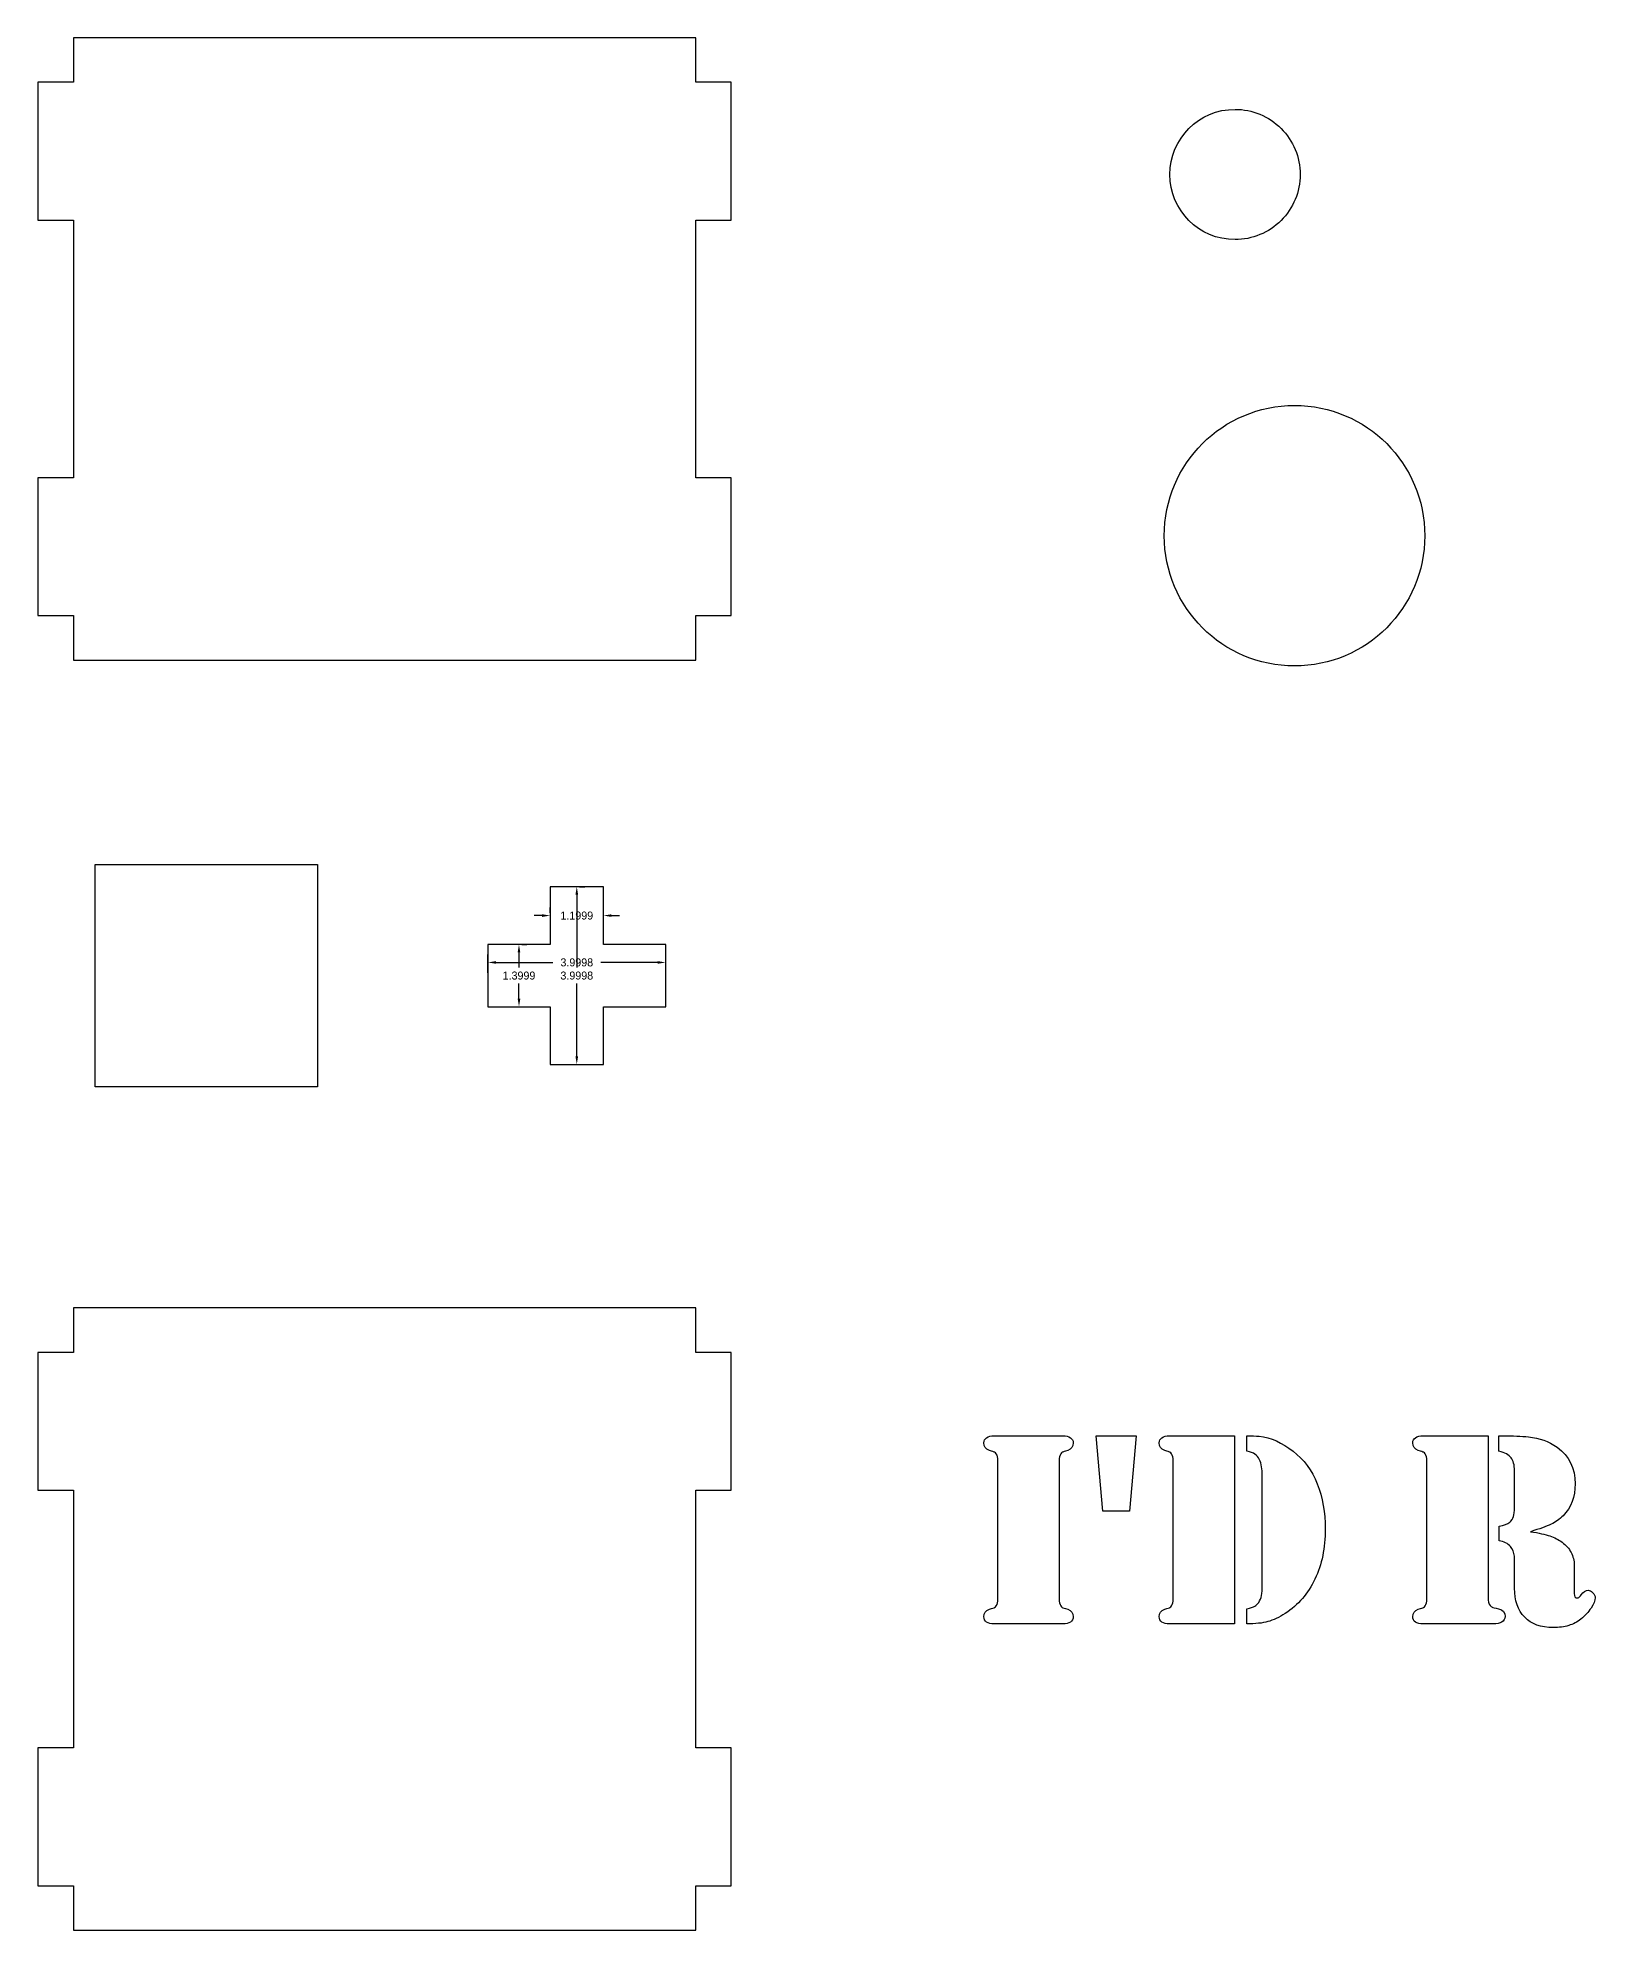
# Model space of a CAD drawing. Extents: x 4 to 255, y 6 to 169.
# Drawn here: x 187.25 to 222.29, y 47.29 to 89.86 of the extents above; entities that cross this region are included whole.
import ezdxf

# ---------------------------------------------------------------- set-up
doc = ezdxf.new("R2010")
doc.units = 0
doc.layers.get('0').update_dxf_attribs({"linetype": 'CONTINUOUS'})
doc.layers.get('DEFPOINTS').update_dxf_attribs({"linetype": 'CONTINUOUS'})
doc.layers.add('LAYER_2', color=7, linetype='CONTINUOUS')
doc.dimstyles.new('ISO-25', dxfattribs={"dimtxt": 2.5, "dimasz": 2.5, "dimexe": 1.25, "dimexo": 0.625, "dimtad": 1, "dimtxsty": 'STANDARD', "dimcen": 2.5, "dimazin": 3, "dimtfac": 1, "dimtmove": 0, "dimatfit": 3})

# ---------------------------------------------------------------- blocks, each defined once
blk = doc.blocks.new('*D0')
at = {"color": 0, "linetype": 'BYBLOCK'}
for p, q in [((198.139, 69.462), (198.256, 69.462)), ((198.076, 69.282), (198.076, 68.942)), ((198.076, 68.242), (198.076, 68.582)), ((198.139, 68.062), (198.256, 68.062))]:
    blk.add_line(p, q, dxfattribs=at)
at = {"color": 0}
for points in [[(198.106, 69.282), (198.046, 69.282), (198.076, 69.462)], [(198.046, 68.242), (198.106, 68.242), (198.076, 68.062)]]:
    blk.add_solid(points, dxfattribs=at)
at = {"layer": 'DEFPOINTS', "color": 0}
for p in [(198.076, 69.462), (198.076, 68.062), (198.076, 68.062)]:
    blk.add_point(p, dxfattribs=at)
at = {"color": 0, "linetype": 'BYBLOCK', "insert": (198.076, 68.762), "char_height": 0.18, "attachment_point": 5}
blk.add_mtext('\\A1;1.3999', dxfattribs=at)
blk = doc.blocks.new('*D1')
at = {"color": 0, "linetype": 'BYBLOCK'}
for p, q in [((198.776, 70.175), (198.776, 70.292)), ((199.976, 70.175), (199.976, 70.292)), ((198.596, 70.112), (198.416, 70.112)), ((200.156, 70.112), (200.336, 70.112))]:
    blk.add_line(p, q, dxfattribs=at)
at = {"color": 0}
for points in [[(198.596, 70.082), (198.596, 70.142), (198.776, 70.112)], [(200.156, 70.142), (200.156, 70.082), (199.976, 70.112)]]:
    blk.add_solid(points, dxfattribs=at)
at = {"layer": 'DEFPOINTS', "color": 0}
for p in [(198.776, 70.112), (199.976, 70.112), (199.976, 70.112)]:
    blk.add_point(p, dxfattribs=at)
at = {"color": 0, "linetype": 'BYBLOCK', "insert": (199.376, 70.112), "char_height": 0.18, "attachment_point": 5}
blk.add_mtext('\\A1;1.1999', dxfattribs=at)
blk = doc.blocks.new('*D2')
at = {"color": 0, "linetype": 'BYBLOCK'}
for p, q in [((199.439, 70.762), (199.556, 70.762)), ((199.376, 70.582), (199.376, 68.942)), ((199.376, 66.943), (199.376, 68.582)), ((199.439, 66.763), (199.556, 66.763))]:
    blk.add_line(p, q, dxfattribs=at)
at = {"color": 0}
for points in [[(199.406, 70.582), (199.346, 70.582), (199.376, 70.762)], [(199.346, 66.943), (199.406, 66.943), (199.376, 66.763)]]:
    blk.add_solid(points, dxfattribs=at)
at = {"layer": 'DEFPOINTS', "color": 0}
for p in [(199.376, 70.762), (199.376, 66.763), (199.376, 66.763)]:
    blk.add_point(p, dxfattribs=at)
at = {"color": 0, "linetype": 'BYBLOCK', "insert": (199.376, 68.762), "char_height": 0.18, "attachment_point": 5}
blk.add_mtext('\\A1;3.9998', dxfattribs=at)
blk = doc.blocks.new('*D3')
at = {"color": 0, "linetype": 'BYBLOCK'}
for p, q in [((197.376, 68.825), (197.376, 69.238)), ((197.556, 69.058), (198.836, 69.058)), ((201.196, 69.058), (199.916, 69.058)), ((201.376, 68.825), (201.376, 69.238))]:
    blk.add_line(p, q, dxfattribs=at)
at = {"color": 0}
for points in [[(197.556, 69.088), (197.556, 69.028), (197.376, 69.058)], [(201.196, 69.028), (201.196, 69.088), (201.376, 69.058)]]:
    blk.add_solid(points, dxfattribs=at)
at = {"layer": 'DEFPOINTS', "color": 0}
for p in [(201.376, 69.058), (197.376, 68.762), (201.376, 68.762)]:
    blk.add_point(p, dxfattribs=at)
at = {"color": 0, "linetype": 'BYBLOCK', "insert": (199.376, 69.058), "char_height": 0.18, "attachment_point": 5}
blk.add_mtext('\\A1;3.9998', dxfattribs=at)

msp = doc.modelspace()

# ---------------------------------------------------------------- linework, layer by layer
at = {"layer": 'LAYER_2', "color": 7}
for p, q in [((202.052015, 89.860591), (188.052015, 89.860591)), ((188.052015, 89.860591), (188.052015, 88.860591)), ((202.052015, 88.860591), (202.052015, 89.860591)), ((188.052015, 88.860591), (187.252015, 88.860591)), ((187.252015, 88.860591), (187.252015, 85.760591)), ((202.852015, 88.860591), (202.052015, 88.860591)), ((202.852015, 85.760591), (202.852015, 88.860591)), ((215.64936, 86.786508), (215.64936, 86.786508)), ((187.252015, 85.760591), (188.052015, 85.760591)), ((188.052015, 85.760591), (188.052015, 79.960591)), ((202.052015, 79.960591), (202.052015, 85.760591)), ((202.052015, 85.760591), (202.852015, 85.760591)), ((188.052015, 79.960591), (187.252015, 79.960591)), ((187.252015, 79.960591), (187.252015, 76.860591)), ((202.852015, 79.960591), (202.052015, 79.960591)), ((202.852015, 76.860591), (202.852015, 79.960591)), ((218.4538, 78.659196), (218.4538, 78.659196)), ((187.252015, 76.860591), (188.052015, 76.860591)), ((188.052015, 76.860591), (188.052015, 75.860591)), ((202.052015, 75.860591), (202.052015, 76.860591)), ((202.052015, 76.860591), (202.852015, 76.860591)), ((188.052015, 75.860591), (202.052015, 75.860591)), ((188.541853, 71.262385), (193.541853, 71.262385)), ((188.541853, 66.262385), (188.541853, 71.262385)), ((193.541853, 71.262385), (193.541853, 66.262385)), ((198.776271, 70.762266), (198.776271, 69.462087)), ((199.976198, 70.762266), (198.776271, 70.762266)), ((199.976198, 69.462087), (199.976198, 70.762266)), ((198.776271, 69.462087), (197.376357, 69.462087)), ((197.376357, 69.462087), (197.376357, 68.062172)), ((201.376113, 69.462087), (199.976198, 69.462087)), ((201.376113, 68.062172), (201.376113, 69.462087)), ((197.376357, 68.062172), (198.776271, 68.062172)), ((198.776271, 68.062172), (198.776271, 66.762509)), ((199.976198, 66.762509), (199.976198, 68.062172)), ((199.976198, 68.062172), (201.376113, 68.062172)), ((198.776271, 66.762509), (199.976198, 66.762509)), ((193.541853, 66.262385), (188.541853, 66.262385)), ((202.052015, 61.285591), (188.052015, 61.285591)), ((188.052015, 61.285591), (188.052015, 60.285591)), ((202.052015, 60.285591), (202.052015, 61.285591)), ((188.052015, 60.285591), (187.252015, 60.285591)), ((187.252015, 60.285591), (187.252015, 57.185591)), ((202.852015, 60.285591), (202.052015, 60.285591)), ((202.852015, 57.185591), (202.852015, 60.285591)), ((208.766841, 58.409052), (208.847457, 58.409052)), ((208.847457, 58.409052), (210.230318, 58.409052)), ((210.230318, 58.409052), (210.310934, 58.409052)), ((211.210102, 56.709932), (211.058175, 58.409052)), ((211.058175, 58.409052), (211.960444, 58.409052)), ((211.960444, 58.409052), (211.808515, 56.709932)), ((212.710787, 58.409052), (212.791402, 58.409052)), ((212.791402, 58.409052), (214.171162, 58.409052)), ((214.171162, 58.409052), (214.171162, 54.176753)), ((214.447115, 58.064887), (214.447115, 58.409052)), ((218.415865, 58.409052), (218.496481, 58.409052)), ((218.496481, 58.409052), (219.87624, 58.409052)), ((219.87624, 58.409052), (219.87624, 54.765864)), ((220.121178, 58.064895), (220.121178, 58.40906)), ((220.121178, 58.40906), (220.201794, 58.40906)), ((208.850558, 54.741059), (208.850558, 57.844746)), ((210.227217, 57.844746), (210.227217, 54.741059)), ((212.794503, 54.741059), (212.794503, 57.844746)), ((214.797481, 55.06352), (214.797481, 57.509884)), ((218.499581, 54.741059), (218.499581, 57.844746)), ((220.471545, 56.799856), (220.471545, 57.621512)), ((187.252015, 57.185591), (188.052015, 57.185591)), ((188.052015, 57.185591), (188.052015, 51.385591)), ((202.052015, 51.385591), (202.052015, 57.185591)), ((202.052015, 57.185591), (202.852015, 57.185591)), ((211.808515, 56.709932), (211.210102, 56.709932)), ((220.124292, 56.043314), (220.124292, 56.375075)), ((220.828113, 56.251065), (220.828121, 56.251044)), ((220.471553, 54.979814), (220.471553, 55.500712)), ((221.814107, 55.500704), (221.814107, 54.858883)), ((214.797479, 55.063512), (214.797481, 55.06352)), ((214.447115, 54.176745), (214.447115, 54.51161)), ((208.847457, 54.176753), (208.766841, 54.176753)), ((210.230318, 54.176753), (208.847457, 54.176753)), ((210.310934, 54.176753), (210.230318, 54.176753)), ((212.791402, 54.176753), (212.710787, 54.176753)), ((214.171162, 54.176753), (212.791402, 54.176753)), ((218.496481, 54.176753), (218.415865, 54.176753)), ((219.879341, 54.176753), (218.496481, 54.176753)), ((219.984762, 54.176753), (219.879341, 54.176753)), ((188.052015, 51.385591), (187.252015, 51.385591)), ((187.252015, 51.385591), (187.252015, 48.285591)), ((202.852015, 51.385591), (202.052015, 51.385591)), ((202.852015, 48.285591), (202.852015, 51.385591)), ((187.252015, 48.285591), (188.052015, 48.285591)), ((188.052015, 48.285591), (188.052015, 47.285591)), ((202.052015, 47.285591), (202.052015, 48.285591)), ((202.052015, 48.285591), (202.852015, 48.285591)), ((188.052015, 47.285591), (202.052015, 47.285591))]:
    msp.add_line(p, q, dxfattribs=at)
for points in [[(212.71841, 86.786508), (212.71841, 87.595865), (213.374523, 88.251978), (214.18388, 88.251979)], [(214.18388, 88.251979), (214.572549, 88.251981), (214.945299, 88.097585), (215.22013, 87.822755)], [(215.22013, 87.822755), (215.494961, 87.547926), (215.64936, 87.175177), (215.64936, 86.786508)], [(214.18388, 85.321036), (213.374523, 85.321037), (212.71841, 85.977151), (212.71841, 86.786508)], [(215.64936, 86.786508), (215.64936, 86.397839), (215.494962, 86.025089), (215.22013, 85.75026)], [(215.22013, 85.75026), (214.945299, 85.47543), (214.572549, 85.321034), (214.18388, 85.321036)], [(212.59192, 78.659196), (212.59192, 80.27791), (213.904146, 81.590138), (215.52286, 81.590139)], [(215.52286, 81.590139), (217.141574, 81.590138), (218.4538, 80.27791), (218.4538, 78.659196)], [(215.52286, 75.728253), (213.904146, 75.728254), (212.59192, 77.040482), (212.59192, 78.659196)], [(218.4538, 78.659196), (218.4538, 77.040482), (217.141574, 75.728254), (215.52286, 75.728253)], [(208.534296, 58.247823), (208.534296, 58.299499), (208.553934, 58.338773), (208.593208, 58.365644)], [(208.593208, 58.365644), (208.634549, 58.394583), (208.692426, 58.409052), (208.766841, 58.409052)], [(210.310934, 58.409052), (210.385347, 58.409052), (210.442191, 58.394583), (210.481466, 58.365644)], [(210.481466, 58.365644), (210.522806, 58.338773), (210.543476, 58.299499), (210.543476, 58.247823)], [(212.478242, 58.247823), (212.478242, 58.299499), (212.497879, 58.338773), (212.537154, 58.365644)], [(212.537154, 58.365644), (212.578494, 58.394583), (212.636372, 58.409052), (212.710787, 58.409052)], [(214.447115, 58.409052), (214.556668, 58.409052), (214.649686, 58.404916), (214.726168, 58.396643)], [(214.726168, 58.396643), (214.988684, 58.367705), (215.242932, 58.256083), (215.488912, 58.061778)], [(218.18332, 58.247823), (218.18332, 58.299499), (218.202957, 58.338773), (218.242232, 58.365644)], [(218.242232, 58.365644), (218.283572, 58.394583), (218.34145, 58.409052), (218.415865, 58.409052)], [(220.201794, 58.40906), (220.431237, 58.40906), (220.626574, 58.400796), (220.787804, 58.384268)], [(220.787804, 58.384268), (221.027583, 58.361532), (221.241524, 58.282984), (221.429625, 58.148625)], [(208.65832, 58.080392), (208.575638, 58.107263), (208.534296, 58.163073), (208.534296, 58.247823)], [(208.776144, 58.036982), (208.765808, 58.04319), (208.726533, 58.057661), (208.65832, 58.080392)], [(208.81335, 58.002877), (208.80095, 58.021481), (208.788548, 58.032849), (208.776144, 58.036982)], [(208.850558, 57.844746), (208.850558, 57.917094), (208.838155, 57.969804), (208.81335, 58.002877)], [(210.264425, 58.002877), (210.23962, 57.969804), (210.227217, 57.917094), (210.227217, 57.844746)], [(210.29853, 58.036982), (210.288194, 58.032854), (210.276825, 58.021486), (210.264425, 58.002877)], [(210.419453, 58.080392), (210.351239, 58.057653), (210.310932, 58.043183), (210.29853, 58.036982)], [(210.543476, 58.247823), (210.543476, 58.163073), (210.502135, 58.107263), (210.419453, 58.080392)], [(212.602265, 58.080392), (212.519583, 58.107263), (212.478242, 58.163073), (212.478242, 58.247823)], [(212.720089, 58.036982), (212.709753, 58.04319), (212.670478, 58.057661), (212.602265, 58.080392)], [(212.757295, 58.002877), (212.744895, 58.021481), (212.732493, 58.032849), (212.720089, 58.036982)], [(212.794503, 57.844746), (212.794503, 57.917094), (212.782101, 57.969804), (212.757295, 58.002877)], [(214.633148, 57.996675), (214.593876, 58.023546), (214.531864, 58.046283), (214.447115, 58.064887)], [(214.732367, 57.869551), (214.705496, 57.927429), (214.672423, 57.969804), (214.633148, 57.996675)], [(215.488912, 58.061778), (215.732824, 57.873677), (215.913691, 57.628731), (216.031514, 57.32694)], [(218.307343, 58.080392), (218.224661, 58.107263), (218.18332, 58.163073), (218.18332, 58.247823)], [(218.425167, 58.036982), (218.414831, 58.04319), (218.375556, 58.057661), (218.307343, 58.080392)], [(218.462373, 58.002877), (218.449973, 58.021481), (218.437571, 58.032849), (218.425167, 58.036982)], [(218.499581, 57.844746), (218.499581, 57.917094), (218.487179, 57.969804), (218.462373, 58.002877)], [(220.39403, 57.912966), (220.34442, 57.977046), (220.25347, 58.027689), (220.121178, 58.064895)], [(220.471545, 57.621512), (220.471545, 57.751736), (220.445706, 57.848888), (220.39403, 57.912966)], [(221.429625, 58.148625), (221.70041, 57.956389), (221.835803, 57.682504), (221.835803, 57.32697)], [(214.797481, 57.509884), (214.797481, 57.660779), (214.775777, 57.780668), (214.732367, 57.869551)], [(216.031514, 57.32694), (216.153471, 57.021017), (216.214449, 56.682019), (216.214449, 56.309948)], [(221.835803, 57.32697), (221.835803, 57.035515), (221.744852, 56.79677), (221.562951, 56.610735)], [(220.446753, 56.589018), (220.463281, 56.63656), (220.471545, 56.706839), (220.471545, 56.799856)], [(216.214449, 56.309948), (216.214449, 55.888269), (216.136934, 55.513098), (215.981904, 55.184435)], [(220.124292, 56.375075), (220.235913, 56.391603), (220.315494, 56.420542), (220.363037, 56.461893)], [(220.363037, 56.461893), (220.404379, 56.499101), (220.432284, 56.541475), (220.446753, 56.589018)], [(221.2932, 56.418499), (221.191914, 56.36889), (221.036885, 56.313078), (220.828113, 56.251065)], [(220.828121, 56.251044), (221.018289, 56.222106), (221.164017, 56.190066), (221.265303, 56.154926)], [(221.562951, 56.610735), (221.486471, 56.532187), (221.396554, 56.468108), (221.2932, 56.418499)], [(220.381642, 55.91619), (220.321696, 55.988538), (220.235913, 56.030913), (220.124292, 56.043314)], [(220.468457, 55.702251), (220.458121, 55.784933), (220.429182, 55.856246), (220.381642, 55.91619)], [(221.265303, 56.154926), (221.368656, 56.119786), (221.461674, 56.072244), (221.544356, 56.0123)], [(221.544356, 56.0123), (221.631173, 55.948221), (221.697319, 55.87174), (221.742794, 55.782856)], [(221.742794, 55.782856), (221.790336, 55.693974), (221.814107, 55.599923), (221.814107, 55.500704)], [(220.471553, 55.500712), (220.471553, 55.616467), (220.470521, 55.683647), (220.468457, 55.702251)], [(214.778878, 54.812364), (214.791278, 54.870243), (214.797479, 54.953959), (214.797479, 55.063512)], [(215.981904, 55.184435), (215.826874, 54.85784), (215.604666, 54.600492), (215.315279, 54.412391)], [(220.700997, 54.325589), (220.548034, 54.482686), (220.471553, 54.700761), (220.471553, 54.979814)], [(221.969137, 54.827885), (222.020813, 54.898165), (222.073523, 54.933305), (222.127265, 54.933305)], [(222.127265, 54.933305), (222.162405, 54.933305), (222.197545, 54.914702), (222.232686, 54.877494)], [(208.534296, 54.337985), (208.534296, 54.422733), (208.575638, 54.478543), (208.65832, 54.505416)], [(208.65832, 54.505416), (208.726533, 54.528152), (208.765808, 54.541588), (208.776144, 54.545723)], [(208.776144, 54.545723), (208.788544, 54.551931), (208.800946, 54.564334), (208.81335, 54.582931)], [(208.81335, 54.582931), (208.838155, 54.616004), (208.850558, 54.668713), (208.850558, 54.741059)], [(210.227217, 54.741059), (210.227217, 54.668713), (210.23962, 54.616004), (210.264425, 54.582931)], [(210.264425, 54.582931), (210.276825, 54.564327), (210.288194, 54.551924), (210.29853, 54.545723)], [(210.29853, 54.545723), (210.31093, 54.541595), (210.351238, 54.528159), (210.419453, 54.505416)], [(210.419453, 54.505416), (210.502135, 54.478543), (210.543476, 54.422733), (210.543476, 54.337985)], [(212.478242, 54.337985), (212.478242, 54.422733), (212.519583, 54.478543), (212.602265, 54.505416)], [(212.602265, 54.505416), (212.670478, 54.528152), (212.709753, 54.541588), (212.720089, 54.545723)], [(212.720089, 54.545723), (212.732489, 54.551931), (212.744891, 54.564334), (212.757295, 54.582931)], [(212.757295, 54.582931), (212.782101, 54.616004), (212.794503, 54.668713), (212.794503, 54.741059)], [(214.447115, 54.51161), (214.533932, 54.534346), (214.593876, 54.555016), (214.626949, 54.57362)], [(214.626949, 54.57362), (214.662089, 54.592224), (214.692061, 54.621163), (214.716865, 54.660438)], [(214.716865, 54.660438), (214.747871, 54.705913), (214.768542, 54.756555), (214.778878, 54.812364)], [(218.18332, 54.337985), (218.18332, 54.422733), (218.224661, 54.478543), (218.307343, 54.505416)], [(218.307343, 54.505416), (218.375556, 54.528152), (218.414831, 54.541588), (218.425167, 54.545723)], [(218.425167, 54.545723), (218.437567, 54.551931), (218.449969, 54.564334), (218.462373, 54.582931)], [(218.462373, 54.582931), (218.487179, 54.616004), (218.499581, 54.668713), (218.499581, 54.741059)], [(219.87624, 54.765864), (219.87624, 54.685249), (219.891743, 54.627371), (219.922749, 54.592231)], [(219.922749, 54.592231), (219.939276, 54.571562), (219.954779, 54.558126), (219.969257, 54.551924)], [(219.969257, 54.551924), (219.983721, 54.547797), (220.031264, 54.535394), (220.111886, 54.514716)], [(220.111886, 54.514716), (220.211105, 54.491979), (220.260714, 54.435136), (220.260714, 54.344184)], [(221.814107, 54.858883), (221.814107, 54.792738), (221.835811, 54.759665), (221.879218, 54.759665)], [(221.879218, 54.759665), (221.895746, 54.759665), (221.909182, 54.763801), (221.919527, 54.772074)], [(221.919527, 54.772074), (221.931927, 54.78241), (221.948464, 54.801014), (221.969137, 54.827885)], [(222.192379, 54.530229), (222.132433, 54.439277), (222.056985, 54.357628), (221.966036, 54.285283)], [(222.285396, 54.765872), (222.285396, 54.701793), (222.25439, 54.623245), (222.192379, 54.530229)], [(222.232686, 54.877494), (222.267826, 54.840287), (222.285396, 54.803079), (222.285396, 54.765872)], [(208.593208, 54.21706), (208.553934, 54.246), (208.534296, 54.286308), (208.534296, 54.337985)], [(208.766841, 54.176753), (208.692426, 54.176753), (208.634549, 54.190189), (208.593208, 54.21706)], [(210.481466, 54.21706), (210.442191, 54.190189), (210.385347, 54.176753), (210.310934, 54.176753)], [(210.543476, 54.337985), (210.543476, 54.286308), (210.522806, 54.246), (210.481466, 54.21706)], [(212.537154, 54.21706), (212.497879, 54.246), (212.478242, 54.286308), (212.478242, 54.337985)], [(212.710787, 54.176753), (212.636372, 54.176753), (212.578494, 54.190189), (212.537154, 54.21706)], [(214.921505, 54.226355), (214.801615, 54.193282), (214.643485, 54.176745), (214.447115, 54.176745)], [(215.315279, 54.412391), (215.174718, 54.32144), (215.04346, 54.259427), (214.921505, 54.226355)], [(218.242232, 54.21706), (218.202957, 54.246), (218.18332, 54.286308), (218.18332, 54.337985)], [(218.415865, 54.176753), (218.34145, 54.176753), (218.283572, 54.190189), (218.242232, 54.21706)], [(220.180098, 54.213961), (220.140824, 54.189156), (220.075711, 54.176753), (219.984762, 54.176753)], [(220.260714, 54.344184), (220.260714, 54.290442), (220.233842, 54.247034), (220.180098, 54.213961)], [(221.339717, 54.093044), (221.066866, 54.093044), (220.853959, 54.170559), (220.700997, 54.325589)], [(221.690083, 54.139555), (221.590865, 54.108548), (221.474076, 54.093044), (221.339717, 54.093044)], [(221.966036, 54.285283), (221.881286, 54.217069), (221.789302, 54.168494), (221.690083, 54.139555)]]:
    msp.add_open_spline(points, degree=3, dxfattribs=at)

# ---------------------------------------------------------------- dimensions: what is measured, and where the dimension line sits
at = {"linetype": 'BYBLOCK'}
for p1, p2, distance, picture, middle in [((199.376235, 70.762266), (199.376235, 66.762509), 0, '*D2', (199.376235, 68.762387)), ((198.776271, 70.112177), (199.976198, 70.112177), 0, '*D1', (199.376235, 70.112177)), ((198.076314, 69.462087), (198.076314, 68.062172), 0, '*D0', (198.076314, 68.76213)), ((197.376357, 68.76213), (201.376113, 68.76213), 0.296059, '*D3', (199.376235, 69.058189))]:
    dim = msp.add_aligned_dim(p1=p1, p2=p2, distance=distance, dimstyle='ISO-25', override={"dimtxt": 0.18, "dimasz": 0.18, "dimexe": 0.18, "dimexo": 0.0625, "dimgap": 0.09, "dimtad": 0, "dimtih": 1, "dimtoh": 1, "dimdec": 4, "dimlfac": 1, "dimzin": 0, "dimcen": 0.09, "dimtdec": 4, "dimtofl": 0, "dimtmove": 2, "dimtolj": 1, "dimtzin": 0}, dxfattribs=at)
    dim.commit()
    dim.dimension.update_dxf_attribs({"geometry": picture, "text_midpoint": middle})

doc.saveas('drawing.dxf')
